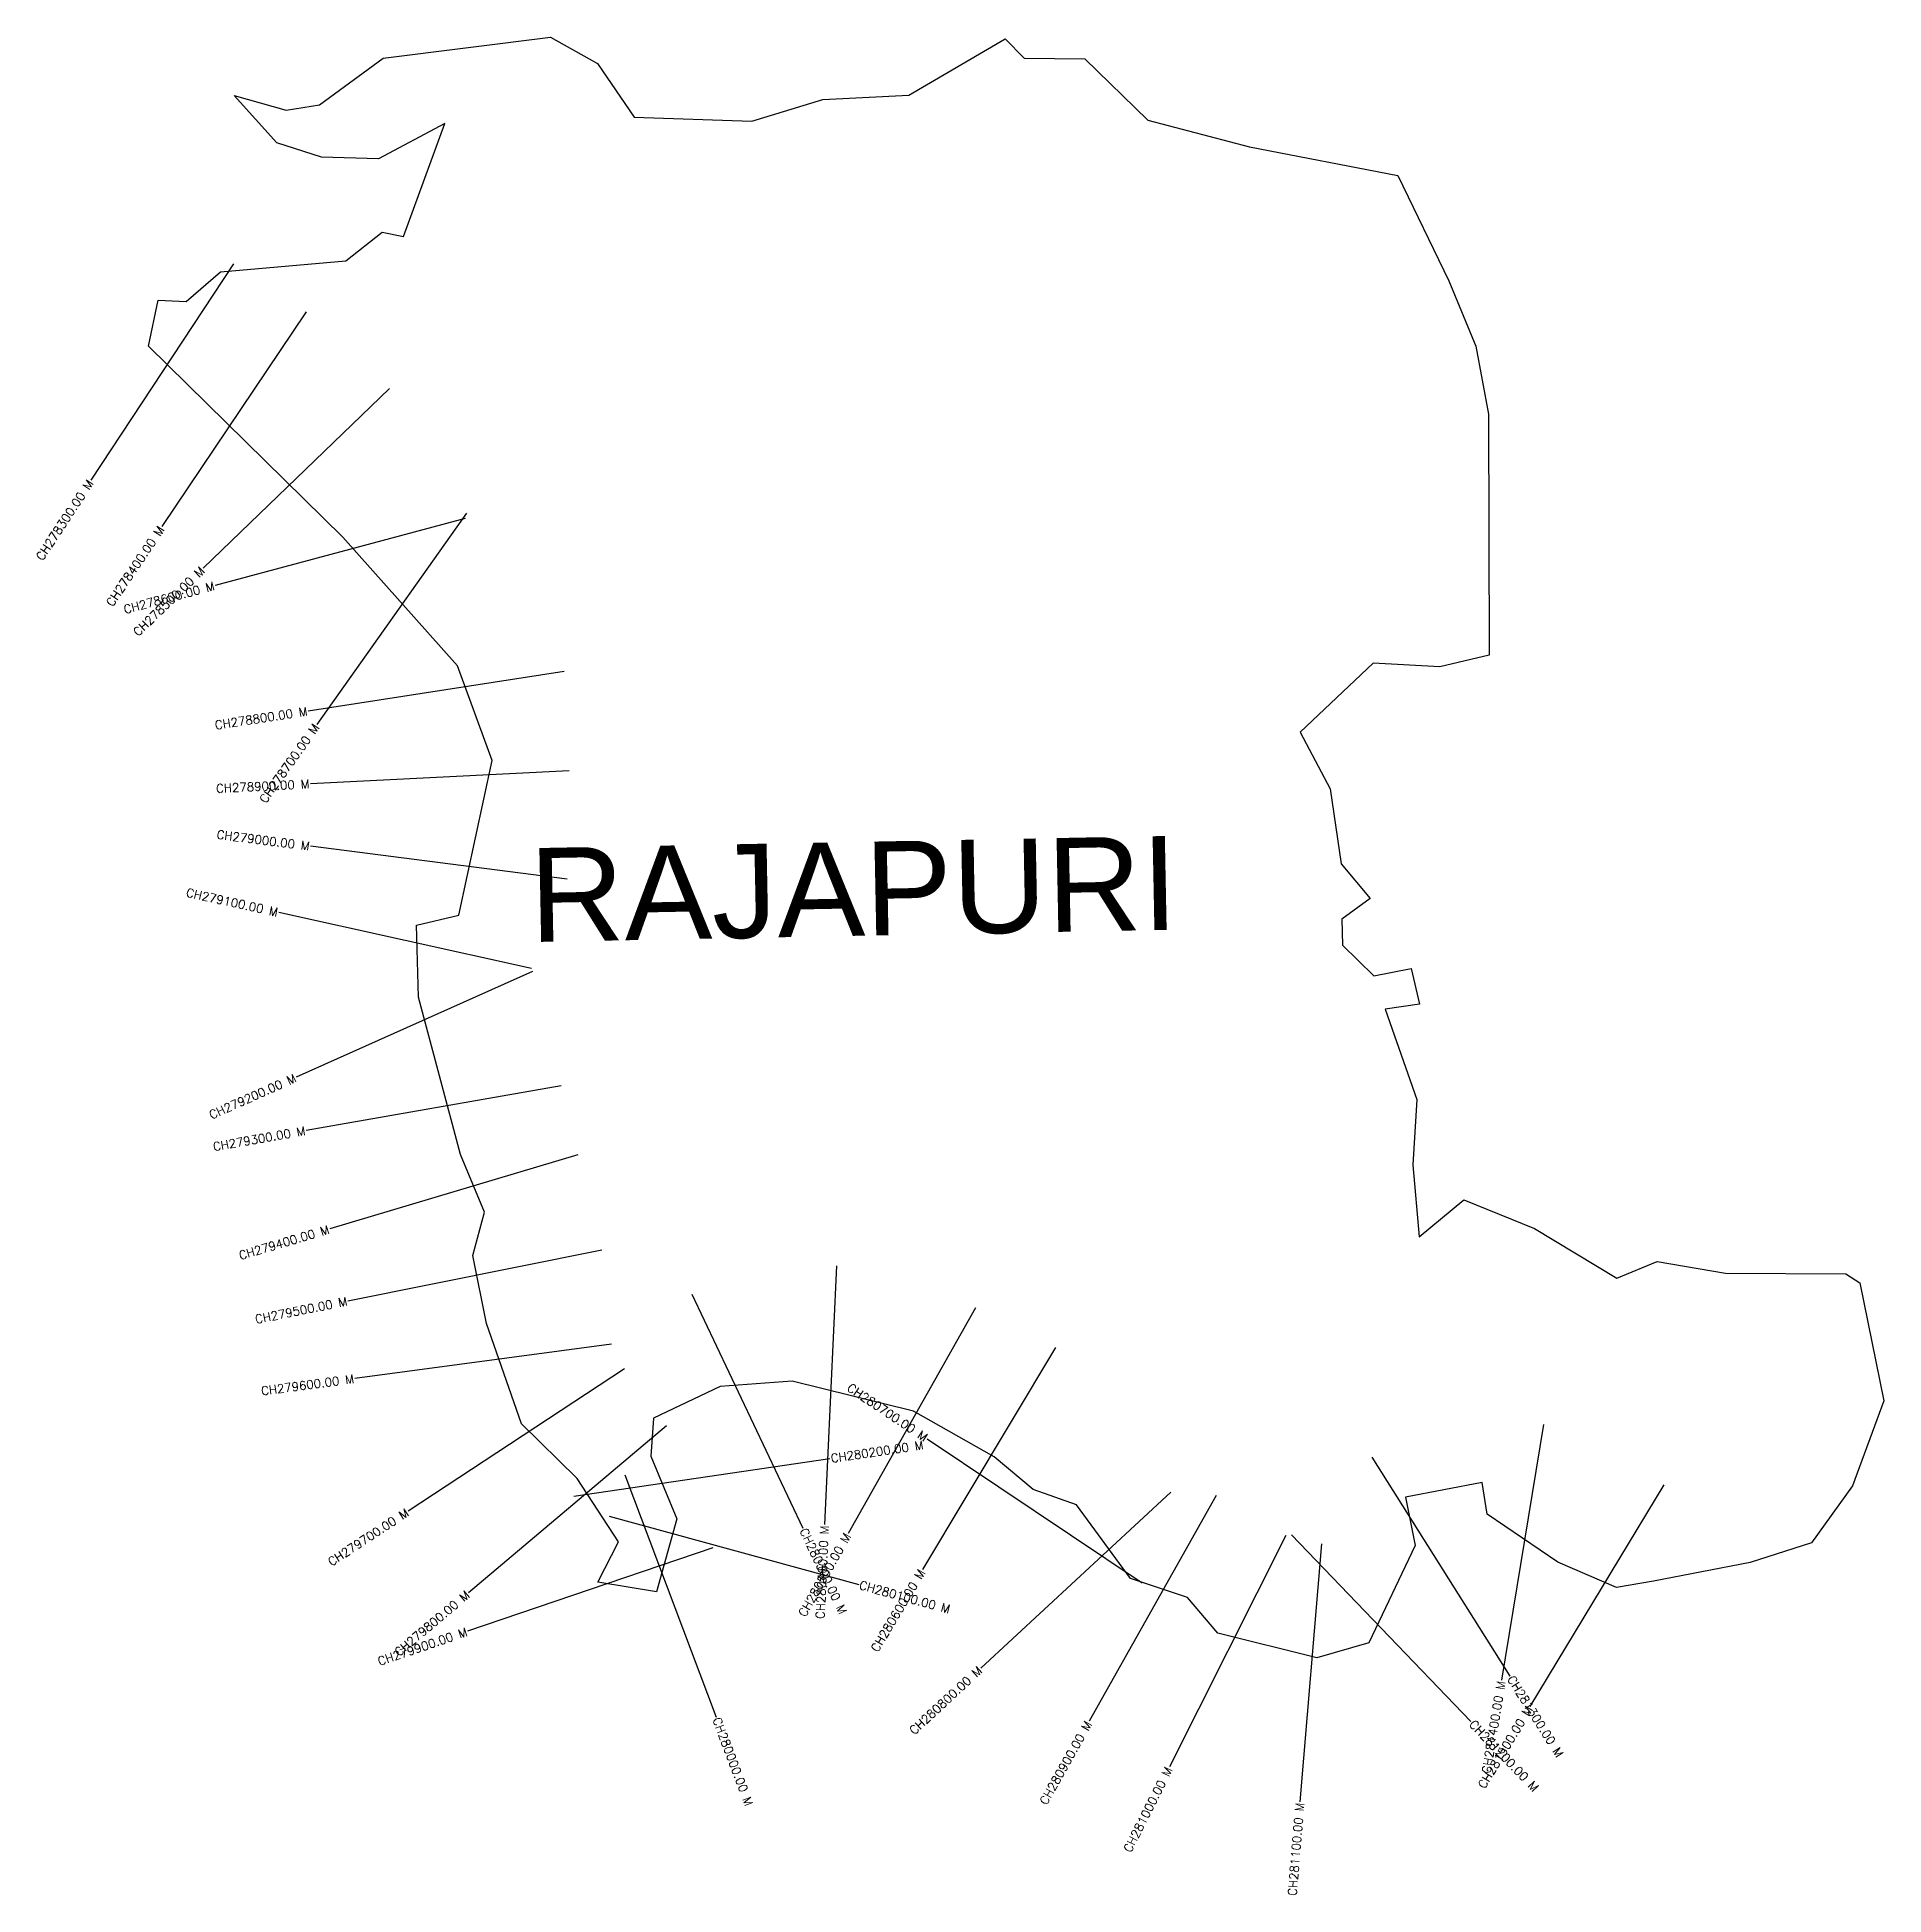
# Model space of a CAD drawing. Header units: metres. Extents: x 284812 to 286951, y 2024192 to 2026344.
import ezdxf
from ezdxf.enums import TextEntityAlignment as Align

# ---------------------------------------------------------------- set-up
doc = ezdxf.new("R2010")
doc.units = ezdxf.units.M
for name, color, linetype in [('CS', 134, 'Continuous'), ('CSMark', 6, 'Continuous'), ('village', 3, 'Continuous'), ('VILLAGE NAME', 250, 'Continuous')]:
    doc.layers.add(name, color=color, linetype=linetype)
doc.styles.get("Standard").update_dxf_attribs({"font": 'simplex.shx'})

msp = doc.modelspace()

# ---------------------------------------------------------------- linework, layer by layer
at = {"layer": 'CS'}
for p, q in [((285039.4, 2026081.6), (284874.4, 2025831.1)), ((285123.9, 2026026.1), (284956.4, 2025777.2)), ((285220.3, 2025937.3), (285004.4, 2025729)), ((285308.1, 2025786.7), (285018.3, 2025709.2)), ((285309.4, 2025792.9), (285136.1, 2025548)), ((285422.7, 2025609.2), (285126.2, 2025563.6)), ((285428.2, 2025494.2), (285128.6, 2025479.2)), ((285426.2, 2025368.6), (285128.7, 2025406.9)), ((285384.8, 2025265.2), (285091.9, 2025330)), ((285386, 2025261.8), (285112.1, 2025139.5)), ((285419.2, 2025129.5), (285123.7, 2025077.6)), ((285438.6, 2025049.2), (285151.1, 2024963.6)), ((285466.1, 2024938.9), (285171.9, 2024880)), ((285738.2, 2024920.6), (285724.1, 2024620.9)), ((285570.5, 2024887.9), (285699.2, 2024616.9)), ((285899, 2024872), (285751.5, 2024610.8)), ((285477.4, 2024830), (285180.1, 2024790.1)), ((285991.7, 2024826.2), (285837.7, 2024568.8)), ((285492.5, 2024801.5), (285241.8, 2024636.6)), ((285541.1, 2024735.5), (285311.8, 2024542)), ((286557.2, 2024736.8), (286508.4, 2024440.8)), ((286092.3, 2024553.1), (285843.1, 2024720.1)), ((285433.7, 2024653.8), (285730.5, 2024697.5)), ((286358.2, 2024699.2), (286518.3, 2024445.4)), ((285492.9, 2024678.7), (285598.7, 2024397.9)), ((286125.3, 2024658.5), (285905.2, 2024454.8)), ((286696.5, 2024667.1), (286541.4, 2024410.3)), ((286178, 2024654.6), (286030.8, 2024393.1)), ((285474.6, 2024630.7), (285764, 2024551.6)), ((285594.7, 2024594.2), (285310.8, 2024497.4)), ((286258.5, 2024608.3), (286123.8, 2024340.2)), ((286265.3, 2024609.1), (286473.1, 2024392.8)), ((286299.9, 2024598.8), (286275, 2024299.8))]:
    msp.add_line(p, q, dxfattribs=at)
at = {"layer": 'village', "color": 3, "true_color": 0x00ff00}
msp.add_polyline3d([(286951.4, 2024764.3, 0), (286915.2, 2024665.8, 0), (286867.7, 2024599.9, 0), (286796.7, 2024576.9, 0), (286684.5, 2024555.3, 0), (286641.7, 2024548.2, 0), (286573.6, 2024577.6, 0), (286491.9, 2024632.9, 0), (286486.1, 2024669.6, 0), (286397.4, 2024652.9, 0), (286408.4, 2024596.8, 0), (286354.7, 2024484.1, 0), (286294.7, 2024466.4, 0), (286180, 2024495, 0), (286144.8, 2024536.6, 0), (286078.8, 2024558.4, 0), (286016.1, 2024643.9, 0), (285965.8, 2024661.5, 0), (285920.6, 2024699.5, 0), (285827.3, 2024752.4, 0), (285686.6, 2024787, 0), (285603.4, 2024780.8, 0), (285526.2, 2024744.3, 0), (285523.1, 2024700.2, 0), (285553.2, 2024627.5, 0), (285529.7, 2024542.9, 0), (285461.6, 2024554.4, 0), (285485.7, 2024600.8, 0), (285437.5, 2024674.5, 0), (285373.2, 2024737.8, 0), (285332.6, 2024853.9, 0), (285316.8, 2024932.9, 0), (285330.2, 2024982.8, 0), (285302.4, 2025049.7, 0), (285253.9, 2025232, 0), (285251.5, 2025315.6, 0), (285300.5, 2025327.1, 0), (285339.3, 2025506.3, 0), (285299.1, 2025615.9, 0), (285166.2, 2025765.2, 0), (284941.1, 2025986.3, 0), (284952.3, 2026039.7, 0), (284984.7, 2026038.2, 0), (285024.4, 2026072.6, 0), (285169.6, 2026085.1, 0), (285211.9, 2026118.2, 0), (285236.6, 2026113.3, 0), (285284.3, 2026244.4, 0), (285207.4, 2026203.5, 0), (285141.6, 2026205.2, 0), (285089.8, 2026222, 0), (285040.3, 2026276.7, 0), (285100.6, 2026259.9, 0), (285139, 2026265.9, 0), (285213, 2026319.8, 0), (285406.8, 2026344.3, 0), (285461.4, 2026313.7, 0), (285503.5, 2026251.6, 0), (285640.1, 2026246.9, 0), (285722.2, 2026272.1, 0), (285821.8, 2026277, 0), (285933.5, 2026342.2, 0), (285955.6, 2026319.8, 0), (286025.8, 2026319.2, 0), (286098.7, 2026248.2, 0), (286216.4, 2026217.2, 0), (286388.2, 2026184.1, 0), (286447.4, 2026062.1, 0), (286478.8, 2025986.5, 0), (286493.4, 2025907.4, 0), (286494.3, 2025628.2, 0), (286437.1, 2025614.9, 0), (286359.8, 2025618.9, 0), (286275.4, 2025539.1, 0), (286310.1, 2025473.4, 0), (286322.9, 2025386.6, 0), (286356.5, 2025346.2, 0), (286323.5, 2025322.5, 0), (286324.2, 2025292.3, 0), (286360.7, 2025256.8, 0), (286403.7, 2025265.3, 0), (286413.6, 2025224.1, 0), (286373.7, 2025218, 0), (286410.2, 2025113.6, 0), (286405.6, 2025037.9, 0), (286413.1, 2024954.3, 0), (286464.8, 2024997.2, 0), (286546.7, 2024964.1, 0), (286642, 2024906.3, 0), (286688.6, 2024925.9, 0), (286767.8, 2024912.2, 0), (286907.3, 2024911.4, 0), (286923.4, 2024901.1, 0)], close=True, dxfattribs=at)

# ---------------------------------------------------------------- texts
at = {"layer": 'CSMark'}
for s, rotation, p in [('CH278300.00 M', 56.6403, (284873.8, 2025830.2)), ('CH278400.00 M', 56.0689, (284955.9, 2025776.4)), ('CH278600.00 M', 14.9839, (285017.3, 2025708.9)), ('CH278500.00 M', 43.9783, (285003.7, 2025728.3)), ('CH278800.00 M', 8.7362, (285125.2, 2025563.5)), ('CH278700.00 M', 54.7195, (285135.5, 2025547.2)), ('CH278900.00 M', 2.8657, (285127.6, 2025479.2)), ('CH279000.00 M', 352.6705, (285127.7, 2025407)), ('CH279100.00 M', 347.5269, (285090.9, 2025330.2)), ('CH279200.00 M', 24.0554, (285111.2, 2025139.1)), ('CH279300.00 M', 9.9767, (285122.7, 2025077.4)), ('CH279400.00 M', 16.5748, (285150.1, 2024963.3)), ('CH279500.00 M', 11.3149, (285171, 2024879.9)), ('CH279600.00 M', 7.6398, (285179.1, 2024790)), ('CH280700.00 M', 326.1615, (285842.2, 2024720.7)), ('CH279700.00 M', 33.3281, (285241, 2024636.1)), ('CH280400.00 M', 87.3091, (285724.1, 2024619.9)), ('CH280500.00 M', 60.5494, (285751, 2024609.9)), ('CH280600.00 M', 59.1161, (285837.2, 2024567.9)), ('CH279800.00 M', 40.1538, (285311, 2024541.4)), ('CH279900.00 M', 18.8383, (285309.8, 2024497.1)), ('CH280800.00 M', 42.7826, (285904.4, 2024454.1)), ('CH281400.00 M', 80.6441, (286508.2, 2024439.8)), ('CH281500.00 M', 58.872, (286540.9, 2024409.5)), ('CH280900.00 M', 60.6293, (286030.3, 2024392.3)), ('CH281000.00 M', 63.3117, (286123.3, 2024339.3)), ('CH281100.00 M', 85.2377, (286274.9, 2024298.9))]:
    msp.add_text(s, height=10, rotation=rotation, dxfattribs=at).set_placement(p, align=Align.MIDDLE_RIGHT)
for s, rotation, p in [('CH280200.00 M', 8.366, (285731.5, 2024697.6)), ('CH280300.00 M', 295.3981, (285699.6, 2024616)), ('CH280100.00 M', 344.7087, (285764.9, 2024551.3)), ('CH281300.00 M', 302.2469, (286518.8, 2024444.6)), ('CH280000.00 M', 290.6432, (285599, 2024397)), ('CH281200.00 M', 313.8484, (286473.8, 2024392.1))]:
    msp.add_text(s, height=10, rotation=rotation, dxfattribs=at).set_placement(p, align=Align.MIDDLE_LEFT)
at = {"layer": 'VILLAGE NAME', "insert": (285381.4, 2025404.6), "char_height": 108.748, "attachment_point": 1, "rotation": 1.1028}
msp.add_mtext_dynamic_manual_height_columns('{\\fArial|b0|i0|c0|p34;RAJAPURI}', width=726.929, gutter_width=543.7, heights=[0], dxfattribs=at)

doc.saveas('drawing.dxf')
